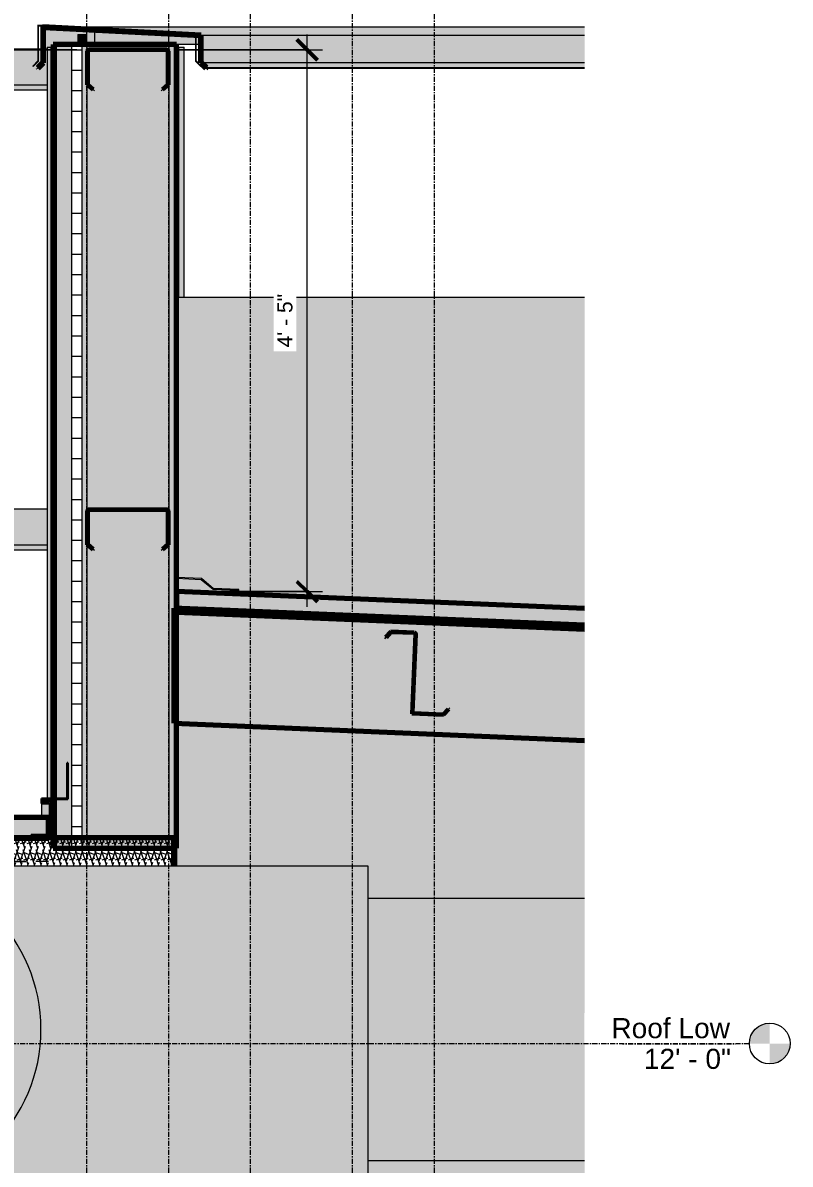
# Model space of a CAD drawing. Header units: inches. Extents: x -22111 to -21582, y -54 to 300.
# Drawn here: x -21847.4 to -21772.3, y 132.2 to 243.9 of the extents above; entities that cross this region are included whole.
import ezdxf

# ---------------------------------------------------------------- set-up
doc = ezdxf.new("R2010")
doc.units = ezdxf.units.IN
doc.header["$MEASUREMENT"] = 0
doc.linetypes.add('Grid Line 1_2_', pattern=[0.875, 0.5, -0.125, 0.125, -0.125])
for name, color, linetype, lineweight in [('A-ANNO-DIMS', 211, 'Continuous', 9), ('A-ANNO-DIMS-16', 211, 'Continuous', 9), ('A-CLNG', 13, 'Continuous', 18), ('A-CLNG-PATT', 13, 'Continuous', 70), ('A-DETL', 90, 'Continuous', 9), ('A-FLOR-LEVL', 51, 'Continuous', 9), ('A-GENM', 13, 'Continuous', 9), ('A-ROOF', 132, 'Continuous', 18), ('A-WALL', 113, 'Continuous', 18), ('A-WALL-PATT', 111, 'Continuous', 70), ('I-WALL', 2, 'Continuous', 18), ('L-SITE-WALL', 31, 'Continuous', 18), ('M-HVAC-DUCT', 70, 'Continuous', 9), ('S-BEAM', 12, 'Continuous', 9), ('S-GRID', 1, 'Continuous', 9)]:
    doc.layers.add(name, color=color, linetype=linetype, lineweight=lineweight)
doc.styles.add('Arial', font='arial.ttf', dxfattribs={"height": 1.967066})
doc.styles.add('Arial_1', font='arial.ttf', dxfattribs={"height": 1.475299})
doc.dimstyles.new('Linear_-_3_32__Arial', dxfattribs={"dimscale": 12, "dimtxt": 1.5, "dimasz": 0.166667, "dimexe": 0.125, "dimexo": 0.083333, "dimgap": 0.083333, "dimtad": 1, "dimdec": 4, "dimrnd": 0.0625, "dimzin": 1, "dimdsep": 46, "dimlunit": 4, "dimtxsty": 'Arial_1', "dimblk1": 'OBLIQUE', "dimblk2": 'OBLIQUE', "dimsah": 1, "dimcen": 0.09, "dimdle": 0.125, "dimazin": 0, "dimtfac": 1, "dimtdec": 4, "dimtix": 1, "dimtmove": 0, "dimatfit": 3, "dimfxl": 1, "dimtvp": 1, "dimtfill": 1, "dimfrac": 2, "dimtolj": 1, "dimtzin": 0, "dimarcsym": 2})
pattern_1 = [(161.57, (-27057.442, 67.327), (-0.6397287956, 0.000260972), [0, -4.554, 0.506, 0]), (18.43, (-27057.602, 67.327), (-0.6397287956, -0.000260972), [0, -4.554, 0.506, 0]), (108.43, (-27057.442, 67.327), (0.320200546, -1.599823931), [1.518, -3.542]), (71.57, (-27057.602, 67.327), (0.320200546, 1.599823931), [1.518, -3.542])]
pattern_2 = [(45, (-27057.522, 67.247), (-1.5839192, 1.5839192), []), (45, (-27057.522, 69.647), (-1.5839192, 1.5839192), [])]

# ---------------------------------------------------------------- blocks, each defined once
blk = doc.blocks.new('Generic Models _ Callout 20')
at = {"layer": 'A-GENM'}
blk.add_hatch(color=50, dxfattribs=at).paths.add_polyline_path([(-22758.69, 186.55), (-22758.69, 186.62), (-22797.92, 188.25), (-22797.93, 188.19), (-22759.72, 186.6)], flags=0)
at = {"layer": 'A-GENM', "color": 161}
for p in [(-22797.93, 188.19), (-22758.69, 186.62)]:
    blk.add_line(p, (-22797.92, 188.25), dxfattribs=at)
blk = doc.blocks.new('Generic Models _ Callout 21')
at = {"layer": 'A-GENM'}
blk.add_hatch(color=50, dxfattribs=at).paths.add_polyline_path([(-22758.69, 184.55), (-22758.69, 184.61), (-22798.01, 186.25), (-22798.01, 186.19), (-22778.09, 185.36)], flags=0)
at = {"layer": 'A-GENM', "color": 171, "lineweight": 30}
for p, q in [((-22758.69, 184.61), (-22798.01, 186.25)), ((-22798.01, 186.25), (-22798.01, 186.19)), ((-22798.01, 186.19), (-22758.69, 184.55))]:
    blk.add_line(p, q, dxfattribs=at)
blk = doc.blocks.new('Generic Models 7_Generic Models 1_5_Generic Models 1_5 _ Generic Models 7_Generic Models 1_337419_20 - Generic Models 7_Generic Models 1_5_Generic Models 1_5 _ Generic Models 7_Generic Models 1_337419_311462-552532-Section 8 - Callout 2')
at = {"layer": 'A-GENM'}
h = blk.add_hatch(color=50, dxfattribs=at)
h.paths.add_polyline_path([(-22796.25, 239.61), (-22796.2, 239.65), (-22796.7, 240.15), (-22796.7, 242.65), (-22796.77, 242.65), (-22796.77, 240.13), (-22796.27, 239.63)], flags=0)
h.paths.add_polyline_path([(-22812.66, 239.61), (-22812.14, 240.13), (-22812.14, 243.59), (-22796.77, 242.78), (-22796.76, 242.72), (-22796.7, 242.71), (-22796.7, 242.84), (-22812.2, 243.65), (-22812.2, 240.15), (-22812.7, 239.65)], flags=0)
at = {"layer": 'A-GENM', "color": 161}
for p, q in [((-22796.7, 242.84), (-22812.2, 243.65)), ((-22812.2, 243.65), (-22812.2, 240.15)), ((-22812.14, 240.13), (-22812.14, 243.59)), ((-22812.14, 243.59), (-22796.77, 242.78)), ((-22796.77, 242.78), (-22796.77, 242.72)), ((-22796.77, 242.65), (-22796.77, 240.13)), ((-22796.7, 242.71), (-22796.7, 242.84)), ((-22796.7, 240.15), (-22796.7, 242.65)), ((-22812.2, 240.15), (-22812.7, 239.65)), ((-22796.2, 239.65), (-22796.7, 240.15)), ((-22812.7, 239.65), (-22812.66, 239.61)), ((-22812.66, 239.61), (-22812.14, 240.13)), ((-22796.77, 240.13), (-22796.25, 239.61)), ((-22796.25, 239.61), (-22796.2, 239.65))]:
    blk.add_line(p, q, dxfattribs=at)
blk = doc.blocks.new('Generic Models _ Callout 22')
at = {"layer": 'A-GENM'}
for points in [[(-22798.64, 217), (-22798.42, 217), (-22798.42, 241.5), (-22798.64, 241.5), (-22798.64, 237.14)], [(-22798.41, 217), (-22798.41, 241.5), (-22798.42, 241.5), (-22798.42, 217)], [(-22797.89, 217), (-22797.89, 241.5), (-22798.41, 241.5), (-22798.41, 217)]]:
    blk.add_hatch(color=50, dxfattribs=at).paths.add_polyline_path(points, flags=0)
at = {"layer": 'A-GENM', "color": 161}
for p, q in [((-22798.64, 241.5), (-22798.42, 241.5)), ((-22798.42, 241.5), (-22798.41, 241.5)), ((-22798.42, 217), (-22798.42, 241.5)), ((-22798.41, 241.5), (-22797.89, 241.5)), ((-22798.41, 217), (-22798.41, 241.5)), ((-22797.89, 217), (-22797.89, 241.5))]:
    blk.add_line(p, q, dxfattribs=at)
blk = doc.blocks.new('Generic Models _ Callout 23')
at = {"layer": 'A-GENM'}
blk.add_hatch(color=53, dxfattribs=at).paths.add_polyline_path([(-22806.64, 241.75), (-22799.39, 241.75), (-22799.39, 242.73), (-22806.64, 243.11), (-22806.64, 242.63)], flags=0)
at = {"layer": 'A-GENM', "color": 161}
for p, q in [((-22799.39, 242.73), (-22806.64, 243.11)), ((-22806.64, 243.11), (-22806.64, 241.75)), ((-22799.39, 241.75), (-22799.39, 242.73))]:
    blk.add_line(p, q, dxfattribs=at)
blk = doc.blocks.new('Panel_Panel_300_ Callout 20')
at = {"layer": 'A-GENM'}
blk.add_hatch(color=47, dxfattribs=at).paths.add_polyline_path([(-22811.14, 167.97), (-22810.89, 167.97), (-22810.89, 241.5), (-22811.27, 241.5), (-22811.27, 167.97)], flags=0)
at = {"layer": 'A-GENM', "color": 161}
for p, q in [((-22811.27, 241.5), (-22810.89, 241.5)), ((-22811.27, 241.5), (-22811.27, 167.97)), ((-22810.89, 167.97), (-22810.89, 241.5))]:
    blk.add_line(p, q, dxfattribs=at)
blk = doc.blocks.new('Inner panel_Inn_ Callout 20')
at = {"layer": 'A-GENM'}
blk.add_hatch(color=21, dxfattribs=at).paths.add_polyline_path([(-22808.27, 241.75), (-22807.39, 241.75), (-22807.39, 242.75), (-22808.27, 242.75), (-22808.27, 242.63)], flags=0)
at = {"layer": 'A-GENM', "color": 161}
for p, q in [((-22808.27, 242.75), (-22807.39, 242.75)), ((-22808.27, 242.75), (-22808.27, 241.75)), ((-22807.39, 241.75), (-22807.39, 242.75))]:
    blk.add_line(p, q, dxfattribs=at)
blk = doc.blocks.new('Generic Models 7_Generic Models 1_1_Generic Models 1_1 _ Generic Models 7_Generic Models 1_337419_17 - Generic Models 7_Generic Models 1_1_Generic Models 1_1 _ Generic Models 7_Generic Models 1_337419_306201-555227-Section 8 - Callout 2')
at = {"layer": 'A-GENM'}
h = blk.add_hatch(color=9, dxfattribs=at)
h.paths.add_polyline_path([(-22836.32, 237.8), (-22811.27, 237.8), (-22811.27, 241.3), (-22811.64, 241.3), (-22811.64, 239.97), (-22812.16, 239.46), (-22812.2, 239.5), (-22811.7, 240), (-22811.7, 241.3), (-22812.14, 241.3), (-22812.14, 240.13), (-22812.66, 239.61), (-22812.7, 239.65), (-22812.2, 240.15), (-22812.2, 241.3), (-22836.32, 241.3)], flags=0)
h.paths.add_polyline_path([(-22810.7, 237.8), (-22810.7, 241.3), (-22810.89, 241.3), (-22810.89, 237.8)], flags=0)
h = blk.add_hatch(color=9, dxfattribs=at)
h.paths.add_polyline_path([(-22811.27, 237.31), (-22811.27, 237.8), (-22836.32, 237.8), (-22836.32, 237.31), (-22816.91, 237.31)], flags=0)
h.paths.add_polyline_path([(-22810.7, 237.31), (-22810.7, 237.8), (-22810.89, 237.8), (-22810.89, 237.31)], flags=0)
at = {"layer": 'A-GENM', "color": 161}
for p, q in [((-22812.2, 241.3), (-22836.32, 241.3)), ((-22811.7, 241.3), (-22812.14, 241.3)), ((-22811.27, 241.3), (-22811.64, 241.3)), ((-22810.7, 241.3), (-22810.89, 241.3)), ((-22836.32, 237.8), (-22811.27, 237.8)), ((-22836.32, 237.31), (-22811.27, 237.31)), ((-22810.89, 237.8), (-22810.7, 237.8)), ((-22810.89, 237.31), (-22810.7, 237.31))]:
    blk.add_line(p, q, dxfattribs=at)
blk = doc.blocks.new('Generic Models 7_Generic Models 1_1_Generic Models 1_1 _ Generic Models 7_Generic Models 1_337419_20 - Generic Models 7_Generic Models 1_1_Generic Models 1_1 _ Generic Models 7_Generic Models 1_337419_306201-555599-Section 8 - Callout 2')
at = {"layer": 'A-GENM'}
h = blk.add_hatch(color=9, dxfattribs=at)
h.paths.add_polyline_path([(-22811.27, 192.8), (-22811.27, 196.3), (-22836.32, 196.3), (-22836.32, 192.8), (-22816.91, 192.8)], flags=0)
h.paths.add_polyline_path([(-22810.7, 192.8), (-22810.7, 196.3), (-22810.89, 196.3), (-22810.89, 192.8)], flags=0)
h = blk.add_hatch(color=9, dxfattribs=at)
h.paths.add_polyline_path([(-22811.27, 192.31), (-22811.27, 192.8), (-22836.32, 192.8), (-22836.32, 192.31), (-22816.91, 192.31)], flags=0)
h.paths.add_polyline_path([(-22810.7, 192.31), (-22810.7, 192.8), (-22810.89, 192.8), (-22810.89, 192.31)], flags=0)
at = {"layer": 'A-GENM', "color": 161}
for p, q in [((-22811.27, 196.3), (-22836.32, 196.3)), ((-22810.7, 196.3), (-22810.89, 196.3)), ((-22836.32, 192.8), (-22811.27, 192.8)), ((-22836.32, 192.31), (-22811.27, 192.31)), ((-22810.89, 192.8), (-22810.7, 192.8)), ((-22810.89, 192.31), (-22810.7, 192.31))]:
    blk.add_line(p, q, dxfattribs=at)
blk = doc.blocks.new('Generic Models _ Callout 24')
at = {"layer": 'A-GENM'}
blk.add_hatch(color=9, dxfattribs=at).paths.add_polyline_path([(-22792.54, 188.17), (-22792.53, 188.42), (-22795.03, 188.52), (-22796.18, 189.49), (-22798.64, 189.59), (-22798.64, 189.53), (-22796.2, 189.42), (-22795.05, 188.46), (-22792.6, 188.36), (-22792.6, 188.23), (-22792.83, 188.24), (-22792.83, 188.18)], flags=0)
at = {"layer": 'A-GENM', "color": 161}
for p, q in [((-22796.18, 189.49), (-22798.64, 189.59)), ((-22798.64, 189.53), (-22796.2, 189.42)), ((-22796.2, 189.42), (-22795.05, 188.46)), ((-22795.03, 188.52), (-22796.18, 189.49)), ((-22795.05, 188.46), (-22792.6, 188.36)), ((-22792.53, 188.42), (-22795.03, 188.52)), ((-22792.6, 188.23), (-22792.83, 188.24)), ((-22792.83, 188.24), (-22792.83, 188.18)), ((-22792.83, 188.18), (-22792.54, 188.17)), ((-22792.6, 188.36), (-22792.6, 188.23)), ((-22792.54, 188.17), (-22792.53, 188.42))]:
    blk.add_line(p, q, dxfattribs=at)
blk = doc.blocks.new('Generic Models _ Callout 25')
at = {"layer": 'A-GENM'}
h = blk.add_hatch(color=9, dxfattribs=at)
h.paths.add_polyline_path([(-22810.45, 164.37), (-22810.45, 166.87), (-22810.52, 166.87), (-22810.52, 164.43), (-22812.86, 164.43), (-22812.86, 164.37), (-22812.06, 164.37)], flags=0)
h.paths.add_polyline_path([(-22810.87, 165.68), (-22810.87, 167.75), (-22811.68, 167.75), (-22811.68, 167.68), (-22810.93, 167.68), (-22810.93, 165.68)], flags=0)
h.paths.add_polyline_path([(-22811.85, 167.47), (-22811.1, 167.47), (-22811.1, 167.53), (-22811.79, 167.53), (-22811.79, 167.9), (-22809.27, 167.9), (-22809.27, 171.47), (-22809.33, 171.47), (-22809.33, 167.97), (-22811.85, 167.97)], flags=0)
for points in [[(-22810.7, 164.43), (-22810.7, 167.9), (-22811.79, 167.9), (-22811.79, 167.53), (-22811.68, 167.53), (-22811.68, 167.75), (-22810.87, 167.75), (-22810.87, 164.43)], [(-22811.1, 164.43), (-22810.93, 164.43), (-22810.93, 167.68), (-22811.68, 167.68), (-22811.68, 167.53), (-22811.1, 167.53), (-22811.1, 165.68)], [(-22811.1, 164.43), (-22811.1, 167.47), (-22811.85, 167.47), (-22811.85, 166.1), (-22811.14, 166.1), (-22811.14, 164.43)], [(-22810.93, 164.43), (-22810.87, 164.43), (-22810.87, 165.68), (-22810.93, 165.68)], [(-22810.7, 164.19), (-22810.7, 164.37), (-22811.14, 164.37), (-22811.14, 164.19)]]:
    blk.add_hatch(color=9, dxfattribs=at).paths.add_polyline_path(points, flags=0)
at = {"layer": 'A-GENM', "color": 171, "lineweight": 30}
for p, q in [((-22809.27, 171.47), (-22809.33, 171.47)), ((-22809.33, 171.47), (-22809.33, 167.97)), ((-22809.27, 167.9), (-22809.27, 171.47)), ((-22809.33, 167.97), (-22811.85, 167.97)), ((-22811.85, 167.97), (-22811.85, 167.47)), ((-22811.79, 167.9), (-22809.27, 167.9)), ((-22811.79, 167.53), (-22811.79, 167.9)), ((-22810.87, 167.75), (-22811.68, 167.75)), ((-22811.68, 167.75), (-22811.68, 167.68)), ((-22811.68, 167.68), (-22810.93, 167.68)), ((-22810.93, 167.68), (-22810.93, 165.68)), ((-22810.87, 165.68), (-22810.87, 167.75)), ((-22811.85, 167.47), (-22811.1, 167.47)), ((-22811.1, 167.53), (-22811.79, 167.53)), ((-22811.1, 167.47), (-22811.1, 167.53)), ((-22810.45, 166.87), (-22810.52, 166.87)), ((-22810.52, 166.87), (-22810.52, 164.43)), ((-22810.45, 164.37), (-22810.45, 166.87)), ((-22810.93, 165.68), (-22810.87, 165.68)), ((-22810.52, 164.43), (-22812.86, 164.43)), ((-22812.86, 164.43), (-22812.86, 164.37)), ((-22812.86, 164.37), (-22810.45, 164.37))]:
    blk.add_line(p, q, dxfattribs=at)
at = {"layer": 'A-GENM', "color": 161}
for p, q in [((-22811.68, 167.68), (-22811.68, 167.53)), ((-22811.85, 167.47), (-22811.85, 166.1)), ((-22811.1, 167.47), (-22811.1, 164.43)), ((-22810.93, 165.68), (-22810.93, 164.43)), ((-22810.87, 165.68), (-22810.87, 164.43))]:
    blk.add_line(p, q, dxfattribs=at)
blk = doc.blocks.new('Generic Models _ Callout 27')
at = {"layer": 'A-GENM'}
for points in [[(-22819.33, 164.12), (-22810.61, 164.12), (-22810.61, 166.06), (-22810.67, 166.06), (-22810.67, 164.19), (-22819.3, 164.19), (-22819.3, 166.19), (-22819.99, 166.19), (-22819.99, 165.75), (-22819.92, 165.75), (-22819.92, 166.13), (-22819.36, 166.13), (-22819.36, 164.12)], [(-22819.38, 166.1), (-22819.36, 166.1), (-22819.36, 166.13), (-22819.92, 166.13), (-22819.92, 166.1), (-22819.9, 166.1)], [(-22810.7, 164.11), (-22810.7, 164.12), (-22811.14, 164.12), (-22811.14, 164.11)]]:
    blk.add_hatch(color=50, dxfattribs=at).paths.add_polyline_path(points, flags=0)
at = {"layer": 'A-GENM', "color": 171, "lineweight": 30}
for p, q in [((-22819.3, 166.19), (-22819.99, 166.19)), ((-22819.99, 166.19), (-22819.99, 165.75)), ((-22819.99, 165.75), (-22819.92, 165.75)), ((-22819.92, 166.13), (-22819.36, 166.13)), ((-22819.92, 165.75), (-22819.92, 166.13)), ((-22819.36, 166.13), (-22819.36, 164.12)), ((-22819.3, 164.19), (-22819.3, 166.19)), ((-22810.61, 166.06), (-22810.67, 166.06)), ((-22810.67, 166.06), (-22810.67, 164.19)), ((-22810.61, 164.12), (-22810.61, 166.06)), ((-22810.67, 164.19), (-22819.3, 164.19)), ((-22819.36, 164.12), (-22810.61, 164.12))]:
    blk.add_line(p, q, dxfattribs=at)
blk = doc.blocks.new('detail_Ryan_rvt-1-Section 8 - Callout 2')
at = {"color": 161, "lineweight": 9}
for name in ['Generic Models 7_Generic Models 1_5_Generic Models 1_5 _ Generic Models 7_Generic Models 1_337419_20 - Generic Models 7_Generic Models 1_5_Generic Models 1_5 _ Generic Models 7_Generic Models 1_337419_311462-552532-Section 8 - Callout 2', 'Inner panel_Inn_ Callout 20', 'Generic Models _ Callout 23', 'Generic Models 7_Generic Models 1_1_Generic Models 1_1 _ Generic Models 7_Generic Models 1_337419_17 - Generic Models 7_Generic Models 1_1_Generic Models 1_1 _ Generic Models 7_Generic Models 1_337419_306201-555227-Section 8 - Callout 2', 'Panel_Panel_300_ Callout 20', 'Generic Models _ Callout 22', 'Generic Models 7_Generic Models 1_1_Generic Models 1_1 _ Generic Models 7_Generic Models 1_337419_20 - Generic Models 7_Generic Models 1_1_Generic Models 1_1 _ Generic Models 7_Generic Models 1_337419_306201-555599-Section 8 - Callout 2', 'Generic Models _ Callout 24', 'Generic Models _ Callout 20', 'Generic Models _ Callout 21', 'Generic Models _ Callout 25', 'Generic Models _ Callout 27']:
    blk.add_blockref(name, (0, 0), dxfattribs=at)
blk = doc.blocks.new('Girt_C - 8_D-1253507-Section 8 - Callout 2')
at = {"layer": 'S-BEAM'}
h = blk.add_hatch(dxfattribs=at)
h.set_pattern_fill('FP_8', color=256, style=0, pattern_type=2)
h.set_pattern_definition(pattern_2)
h.paths.add_polyline_path([(-22799.97, 237.31), (-22799.39, 237.8), (-22799.39, 241.11), (-22799.45, 241.24), (-22799.58, 241.3), (-22807.21, 241.3), (-22807.34, 241.24), (-22807.39, 241.11), (-22807.39, 237.8), (-22806.82, 237.31), (-22806.75, 237.4), (-22807.28, 237.85), (-22807.28, 241.11), (-22807.26, 241.17), (-22807.2, 241.19), (-22799.58, 241.19), (-22799.52, 241.17), (-22799.5, 241.11), (-22799.5, 237.85), (-22800.04, 237.4)], flags=0)
at = {"layer": 'S-BEAM', "lineweight": 50}
for p, q in [((-22799.58, 241.3), (-22807.2, 241.3)), ((-22807.39, 241.11), (-22807.39, 237.8)), ((-22807.28, 237.85), (-22807.28, 241.11)), ((-22807.2, 241.19), (-22799.58, 241.19)), ((-22799.5, 241.11), (-22799.5, 237.85)), ((-22799.39, 237.8), (-22799.39, 241.11)), ((-22807.39, 237.8), (-22806.82, 237.31)), ((-22806.75, 237.4), (-22807.28, 237.85)), ((-22806.82, 237.31), (-22806.75, 237.4)), ((-22799.5, 237.85), (-22800.04, 237.4)), ((-22800.04, 237.4), (-22799.97, 237.31)), ((-22799.97, 237.31), (-22799.39, 237.8))]:
    blk.add_line(p, q, dxfattribs=at)
for centre, radius, start, end in [((-22807.2, 241.11), 0.188, 90, 180), ((-22799.58, 241.11), 0.188, 0, 90), ((-22807.2, 241.11), 0.0782, 90, 177.8773), ((-22799.58, 241.11), 0.0782, 3.0424, 90)]:
    blk.add_arc(centre, radius, start, end, dxfattribs=at)
blk = doc.blocks.new('Girt_Z - 8_D-1355456-Section 8 - Callout 2')
at = {"layer": 'S-BEAM'}
h = blk.add_hatch(dxfattribs=at)
h.set_pattern_fill('FP_8', color=256, style=0, pattern_type=2)
h.set_pattern_definition(pattern_2)
h.paths.add_polyline_path([(-22772.48, 176.12), (-22771.97, 176.67), (-22772.05, 176.75), (-22772.52, 176.23), (-22775.41, 176.35), (-22775.46, 176.38), (-22775.48, 176.43), (-22775.17, 184.05), (-22775.22, 184.18), (-22775.35, 184.24), (-22777.66, 184.34), (-22778.16, 183.79), (-22778.08, 183.71), (-22777.61, 184.23), (-22775.35, 184.14), (-22775.3, 184.11), (-22775.28, 184.05), (-22775.6, 176.25)], flags=0)
at = {"layer": 'S-BEAM', "lineweight": 50}
for p, q in [((-22777.66, 184.34), (-22778.16, 183.79)), ((-22775.35, 184.24), (-22777.66, 184.34)), ((-22778.16, 183.79), (-22778.08, 183.71)), ((-22778.08, 183.71), (-22777.61, 184.23)), ((-22777.61, 184.23), (-22775.35, 184.14)), ((-22775.28, 184.05), (-22775.6, 176.25)), ((-22775.48, 176.43), (-22775.17, 184.05)), ((-22772.05, 176.75), (-22772.52, 176.23)), ((-22772.48, 176.12), (-22771.97, 176.67)), ((-22771.97, 176.67), (-22772.05, 176.75)), ((-22775.6, 176.25), (-22772.48, 176.12)), ((-22772.52, 176.23), (-22775.41, 176.35))]:
    blk.add_line(p, q, dxfattribs=at)
for centre, radius, start, end in [((-22775.35, 184.06), 0.187, 357.6141, 87.6141), ((-22775.35, 184.06), 0.0782, 357.6141, 85.4913), ((-22775.41, 176.43), 0.0782, 177.6141, 264.5717)]:
    blk.add_arc(centre, radius, start, end, dxfattribs=at)
blk = doc.blocks.new('Girt_C - 8_D-V4-Section 8 - Callout 2')
at = {"layer": 'S-BEAM'}
h = blk.add_hatch(dxfattribs=at)
h.set_pattern_fill('FP_8', color=256, style=0, pattern_type=2)
h.set_pattern_definition(pattern_2)
h.paths.add_polyline_path([(-22799.97, 192.31), (-22799.39, 192.8), (-22799.39, 196.11), (-22799.45, 196.24), (-22799.58, 196.3), (-22807.21, 196.3), (-22807.34, 196.24), (-22807.39, 196.11), (-22807.39, 192.8), (-22806.82, 192.31), (-22806.75, 192.4), (-22807.28, 192.85), (-22807.28, 196.11), (-22807.26, 196.17), (-22807.2, 196.19), (-22799.58, 196.19), (-22799.52, 196.17), (-22799.5, 196.11), (-22799.5, 192.85), (-22800.04, 192.4)], flags=0)
at = {"layer": 'S-BEAM', "lineweight": 50}
for p, q in [((-22807.39, 196.11), (-22807.39, 192.8)), ((-22807.28, 192.85), (-22807.28, 196.11)), ((-22799.58, 196.3), (-22807.2, 196.3)), ((-22807.2, 196.19), (-22799.58, 196.19)), ((-22799.5, 196.11), (-22799.5, 192.85)), ((-22799.39, 192.8), (-22799.39, 196.11)), ((-22807.39, 192.8), (-22806.82, 192.31)), ((-22806.75, 192.4), (-22807.28, 192.85)), ((-22806.82, 192.31), (-22806.75, 192.4)), ((-22799.5, 192.85), (-22800.04, 192.4)), ((-22800.04, 192.4), (-22799.97, 192.31)), ((-22799.97, 192.31), (-22799.39, 192.8))]:
    blk.add_line(p, q, dxfattribs=at)
for centre, radius, start, end in [((-22807.2, 196.11), 0.188, 90, 180), ((-22807.2, 196.11), 0.0782, 90, 177.8773), ((-22799.58, 196.11), 0.188, 0, 90), ((-22799.58, 196.11), 0.0782, 3.0424, 90)]:
    blk.add_arc(centre, radius, start, end, dxfattribs=at)
blk = doc.blocks.new('Round Elbow - 1_5 D-1342547-Section 8 - Callout 2')
at = {"layer": 'M-HVAC-DUCT'}
for points in [[(-22827.89, 129.38), (-22826.5, 129.44), (-22825.11, 129.62), (-22823.75, 129.92), (-22822.42, 130.34), (-22821.13, 130.88), (-22819.89, 131.52), (-22818.71, 132.27), (-22817.61, 133.12), (-22816.58, 134.07), (-22815.63, 135.1), (-22814.78, 136.2), (-22814.03, 137.38), (-22813.39, 138.62), (-22812.86, 139.91), (-22812.44, 141.24), (-22812.13, 142.6), (-22811.95, 143.99), (-22811.89, 145.38), (-22811.95, 146.77), (-22812.13, 148.16), (-22812.44, 149.52), (-22812.86, 150.85), (-22813.39, 152.14), (-22814.03, 153.38), (-22814.78, 154.56), (-22815.63, 155.66), (-22816.58, 156.69), (-22817.61, 157.64), (-22818.71, 158.49), (-22819.89, 159.24), (-22821.13, 159.88), (-22822.42, 160.41), (-22823.75, 160.83), (-22825.11, 161.14), (-22826.5, 161.32), (-22827.89, 161.38), (-22829.28, 161.32), (-22830.67, 161.14), (-22832.03, 160.83), (-22833.36, 160.41), (-22834.65, 159.88), (-22835.89, 159.24), (-22836.32, 158.96), (-22836.32, 131.79), (-22835.89, 131.52), (-22834.65, 130.88), (-22833.36, 130.34), (-22832.03, 129.92), (-22830.67, 129.62), (-22829.28, 129.44)], [(-22784.72, 145.38), (-22779.89, 145.38), (-22779.89, 161.38), (-22827.89, 161.38), (-22826.5, 161.32), (-22825.11, 161.14), (-22823.75, 160.83), (-22822.42, 160.41), (-22821.13, 159.88), (-22819.89, 159.24), (-22818.71, 158.49), (-22817.61, 157.64), (-22816.58, 156.69), (-22815.63, 155.66), (-22814.78, 154.56), (-22814.03, 153.38), (-22813.37, 152.1), (-22812.86, 150.85), (-22812.44, 149.52), (-22812.13, 148.16), (-22811.95, 146.77), (-22811.89, 145.38), (-22785.66, 145.38)], [(-22827.66, 129.38), (-22779.89, 129.38), (-22779.89, 145.38), (-22811.89, 145.38), (-22811.95, 143.99), (-22812.13, 142.6), (-22812.44, 141.24), (-22812.86, 139.91), (-22813.39, 138.62), (-22814.03, 137.38), (-22814.78, 136.2), (-22815.63, 135.1), (-22816.6, 134.04), (-22817.61, 133.12), (-22818.71, 132.27), (-22819.89, 131.52), (-22821.13, 130.88), (-22822.42, 130.34), (-22823.75, 129.92), (-22825.11, 129.62), (-22826.5, 129.44), (-22827.79, 129.38)]]:
    blk.add_hatch(color=256, dxfattribs=at).paths.add_polyline_path(points, flags=0)
for p, q in [((-22779.89, 161.38), (-22779.89, 145.38)), ((-22779.89, 145.38), (-22779.89, 129.38))]:
    blk.add_line(p, q, dxfattribs=at)
at = {"layer": 'M-HVAC-DUCT', "flags": 128}
for points in [[(-22836.32, 158.98), (-22835.99, 159.18), (-22835.43, 159.49), (-22834.86, 159.78), (-22834.28, 160.05), (-22833.69, 160.29), (-22833.09, 160.51), (-22832.48, 160.71), (-22831.86, 160.88), (-22831.24, 161.03), (-22830.61, 161.15), (-22829.98, 161.24), (-22829.34, 161.31), (-22828.7, 161.36), (-22828.06, 161.38), (-22827.89, 161.38)], [(-22827.89, 161.38), (-22827.85, 161.38), (-22827.74, 161.38), (-22827.55, 161.38), (-22827.28, 161.38), (-22826.93, 161.38), (-22826.51, 161.38), (-22826.02, 161.38), (-22825.45, 161.38), (-22824.81, 161.38), (-22824.1, 161.38), (-22823.32, 161.38), (-22822.47, 161.38), (-22821.55, 161.38), (-22820.56, 161.38), (-22819.51, 161.38), (-22818.39, 161.38), (-22817.21, 161.38), (-22815.98, 161.38), (-22814.68, 161.38), (-22813.33, 161.38), (-22811.93, 161.38), (-22810.47, 161.38), (-22808.97, 161.38), (-22807.42, 161.38), (-22805.82, 161.38), (-22804.19, 161.38), (-22802.51, 161.38), (-22800.8, 161.38), (-22799.06, 161.38), (-22797.28, 161.38), (-22795.48, 161.38), (-22793.65, 161.38), (-22791.8, 161.38), (-22789.93, 161.38), (-22788.05, 161.38), (-22786.15, 161.38), (-22784.24, 161.38), (-22782.33, 161.38), (-22780.41, 161.38), (-22779.89, 161.38)], [(-22827.89, 129.38), (-22828.53, 129.39), (-22829.17, 129.43), (-22829.81, 129.49), (-22830.44, 129.58), (-22831.07, 129.7), (-22831.69, 129.84), (-22832.31, 130), (-22832.92, 130.19), (-22833.53, 130.41), (-22834.12, 130.64), (-22834.71, 130.9), (-22835.28, 131.19), (-22835.84, 131.49), (-22836.32, 131.78)], [(-22779.89, 129.38), (-22781.81, 129.38), (-22783.73, 129.38), (-22785.64, 129.38), (-22787.54, 129.38), (-22789.43, 129.38), (-22791.3, 129.38), (-22793.16, 129.38), (-22794.99, 129.38), (-22796.8, 129.38), (-22798.58, 129.38), (-22800.34, 129.38), (-22802.06, 129.38), (-22803.74, 129.38), (-22805.39, 129.38), (-22806.99, 129.38), (-22808.56, 129.38), (-22810.07, 129.38), (-22811.54, 129.38), (-22812.96, 129.38), (-22814.32, 129.38), (-22815.63, 129.38), (-22816.89, 129.38), (-22818.08, 129.38), (-22819.21, 129.38), (-22820.28, 129.38), (-22821.29, 129.38), (-22822.22, 129.38), (-22823.1, 129.38), (-22823.9, 129.38), (-22824.63, 129.38), (-22825.29, 129.38), (-22825.87, 129.38), (-22826.39, 129.38), (-22826.83, 129.38), (-22827.19, 129.38), (-22827.48, 129.38), (-22827.69, 129.38), (-22827.83, 129.38), (-22827.89, 129.38), (-22827.89, 129.38)]]:
    blk.add_lwpolyline(points, dxfattribs=at)
at = {"layer": 'M-HVAC-DUCT'}
for start, end in [(90, 121.8111), (360, 90), (270, 360), (238.1889, 270)]:
    blk.add_arc((-22827.89, 145.38), 16, start, end, dxfattribs=at)
blk = doc.blocks.new('Level - Level Head - Circle-15001-Section 8 - Callout 2')
at = {"layer": 'A-FLOR-LEVL'}
h = blk.add_hatch(color=256, dxfattribs=at)
edge = h.paths.add_edge_path(flags=0)
edge.add_line((-22740.56, 0), (-22742.56, 0))
edge.add_arc((-22740.56, 0), 2, 90, 180, ccw=False)
edge.add_line((-22740.56, 2), (-22740.56, 0))
h = blk.add_hatch(color=256, dxfattribs=at)
edge = h.paths.add_edge_path(flags=0)
edge.add_line((-22740.56, -2), (-22740.56, 0))
edge.add_line((-22740.56, 0), (-22738.56, 0))
edge.add_arc((-22740.56, 0), 2, 270, 360, ccw=False)
blk.add_circle((-22740.56, 0), 2, dxfattribs=at)
blk = doc.blocks.new('DIMBLOCK3-Section 8 - Callout 2')
at = {"layer": 'A-ANNO-DIMS-16'}
for p, q in [((-21856.51, 160.32), (-21856.51, 242.74)), ((-21842.16, 241.24), (-21858.01, 241.24)), ((-21856.51, 241.24), (-21842.16, 241.24)), ((-21847.16, 161.82), (-21858.01, 161.82)), ((-21856.51, 161.82), (-21847.16, 161.82))]:
    blk.add_line(p, q, dxfattribs=at)
at = {"layer": 'A-ANNO-DIMS-16', "lineweight": 50}
for p, q in [((-21856.51, 241.24), (-21857.51, 242.24)), ((-21856.51, 241.24), (-21855.51, 240.24)), ((-21856.51, 161.82), (-21857.51, 162.82)), ((-21856.51, 161.82), (-21855.51, 160.82))]:
    blk.add_line(p, q, dxfattribs=at)
at = {"layer": 'A-ANNO-DIMS-16', "color": 0, "attachment_point": 1, "rotation": 90, "line_spacing_factor": 0.938532, "style": 'Arial_1', "bg_fill": 3, "box_fill_scale": 1.25, "bg_fill_color": 0, "bg_fill_transparency": 0}
for s, insert, char_height, width in [('6\' - 7 7/16"', (-21859.42, 196.64), 1.4753, 11.7415), ('VARIES', (-21855.12, 197.78), 1.475, 9)]:
    blk.add_mtext(s, dxfattribs=dict(at, insert=insert, char_height=char_height, width=width))
blk = doc.blocks.new('_Oblique')
at = {"color": 0, "linetype": 'ByBlock', "lineweight": -2}
blk.add_line((-0.5, -0.5), (0.5, 0.5), dxfattribs=at)
blk = doc.blocks.new('DIMBLOCK4-Section 8 - Callout 2')
at = {"layer": 'A-ANNO-DIMS-16'}
for p, q in [((-21819.61, 186.72), (-21819.61, 242.74)), ((-21832.16, 241.24), (-21818.11, 241.24)), ((-21819.61, 241.24), (-21832.16, 241.24)), ((-21831.41, 188.22), (-21818.11, 188.22)), ((-21819.61, 188.22), (-21831.41, 188.22))]:
    blk.add_line(p, q, dxfattribs=at)
at = {"layer": 'A-ANNO-DIMS-16', "lineweight": 50}
for p, q in [((-21819.61, 241.24), (-21820.61, 242.24)), ((-21819.61, 241.24), (-21818.61, 240.24)), ((-21819.61, 188.22), (-21820.61, 189.22)), ((-21819.61, 188.22), (-21818.61, 187.22))]:
    blk.add_line(p, q, dxfattribs=at)
at = {"layer": 'A-ANNO-DIMS-16', "color": 0, "insert": (-21822.53, 212.11), "char_height": 1.475, "width": 6.2862, "attachment_point": 1, "rotation": 90, "line_spacing_factor": 0.938532, "style": 'Arial_1', "bg_fill": 3, "box_fill_scale": 1.25, "bg_fill_color": 0, "bg_fill_transparency": 0}
blk.add_mtext('4\' - 5"', dxfattribs=at)

msp = doc.modelspace()

# ---------------------------------------------------------------- hatches: boundary and pattern name
at = {"layer": 'A-CLNG-PATT', "lineweight": 9}
h = msp.add_hatch(dxfattribs=at)
h.set_pattern_fill('FP_7', color=256, style=0, pattern_type=2)
h.set_pattern_definition(pattern_1)
h.paths.add_polyline_path([(-21792.45819, 173.66141), (-21792.45819, 184.92117), (-21832.66244, 186.59635), (-21832.66244, 175.33659), (-21811.86586, 174.47007)], flags=0)
h = msp.add_hatch(dxfattribs=at)
h.set_pattern_fill('FP_7', color=256, style=0, pattern_type=2)
h.set_pattern_definition(pattern_1)
h.paths.add_polyline_path([(-21870.08886, 158.96443), (-21869.66244, 159.23608), (-21868.42434, 159.8806), (-21867.13477, 160.41476), (-21865.80355, 160.83449), (-21864.44081, 161.1366), (-21864.07436, 161.19082), (-21863.05694, 161.31879), (-21861.56527, 161.37968), (-21832.66244, 161.37968), (-21832.66244, 164.11396), (-21870.08886, 164.11396), (-21870.08886, 159.03724)], flags=0)
at = {"layer": 'A-ROOF'}
for points in [[(-21792.45819, 184.55138), (-21792.45819, 186.55312), (-21832.41244, 188.21788), (-21832.41244, 186.21614), (-21811.86586, 185.36003)], [(-21855.53311, 164.10094), (-21844.91244, 164.10094), (-21844.91244, 166.10267), (-21870.08886, 166.10267), (-21870.08886, 164.10094), (-21857.95907, 164.10094)]]:
    msp.add_hatch(color=256, dxfattribs=at).paths.add_polyline_path(points, flags=0)
at = {"layer": 'A-WALL', "lineweight": 9}
msp.add_hatch(color=256, dxfattribs=at).paths.add_polyline_path([(-21845.93075, 239.45581), (-21845.41244, 239.97411), (-21845.41244, 243.43414), (-21830.03744, 242.62837), (-21830.03744, 239.97411), (-21829.51914, 239.45581), (-21829.47494, 239.5), (-21829.97494, 240), (-21829.97494, 242.68768), (-21845.47494, 243.5), (-21845.47494, 240), (-21845.97494, 239.5)], flags=0)
at = {"layer": 'A-WALL', "lineweight": 5}
h = msp.add_hatch(color=256, dxfattribs=at)
h.paths.add_polyline_path([(-21792.45819, 242.68768), (-21792.45819, 243.5), (-21843.09409, 243.5), (-21830.47494, 242.83866), (-21830.47494, 242.71388), (-21829.97494, 242.68768)], flags=0)
h.paths.add_polyline_path([(-21830.53744, 242.71716), (-21830.53744, 242.77935), (-21844.2883, 243.5), (-21845.41131, 243.49666), (-21831.27353, 242.75574)], flags=0)
h = msp.add_hatch(color=256, dxfattribs=at)
h.paths.add_polyline_path([(-21845.41244, 241.29688), (-21845.03744, 241.29688), (-21845.03744, 241.5), (-21844.66244, 241.5), (-21844.66244, 241.29688), (-21844.47494, 241.29688), (-21844.47494, 241.75), (-21842.03744, 241.75), (-21842.03744, 242.75), (-21841.16244, 242.75), (-21841.16244, 241.75), (-21840.41244, 241.75), (-21840.41244, 243.10938), (-21833.16244, 242.72942), (-21833.16244, 241.75), (-21830.53744, 241.75), (-21830.53744, 242.65457), (-21845.41244, 243.43414), (-21845.41244, 241.75)], flags=0)
h.paths.add_polyline_path([(-21830.03744, 241.75), (-21830.03744, 242.62837), (-21830.47494, 242.6513), (-21830.47494, 241.75)], flags=0)
for points in [[(-21829.62592, 240), (-21792.45819, 240), (-21792.45819, 242.68768), (-21829.97494, 242.68768), (-21829.97494, 240)], [(-21792.45819, 239.5), (-21792.45819, 240), (-21829.97494, 240), (-21829.47494, 239.5)], [(-21829.51914, 239.45581), (-21792.45819, 239.45581), (-21792.45819, 239.5), (-21829.47494, 239.5)]]:
    msp.add_hatch(color=256, dxfattribs=at).paths.add_polyline_path(points, flags=0)
at = {"layer": 'A-WALL-PATT', "lineweight": 9}
h = msp.add_hatch(dxfattribs=at)
h.set_pattern_fill('FP_4', color=256, style=0, pattern_type=2)
h.set_pattern_definition([(90, (-23569.74, 677.25), (-193, -193), [48, -145]), (180, (-23569.74, 677.25), (-2e-14, -193), [96.25, -96.75]), (270, (-23666, 725.25), (-193, -193), [48, -145]), (180, (-23569.74, 725.25), (-2e-14, -193), [96.25, -96.75]), (270, (-23666.24, 725.25), (-193, -193), [48, -145]), (180, (-23666.24, 725.25), (-2e-14, -193), [96.25, -96.75]), (90, (-23762.5, 677.25), (-193, -193), [48, -145]), (180, (-23666.24, 677.25), (-2e-14, -193), [96.25, -96.75]), (90, (-23617.74, 725.5), (-193, -193), [48, -145]), (180, (-23569.5, 725.5), (-2e-14, -193), [48.25, -144.75]), (180, (-23569.5, 773.5), (-2e-14, -193), [48.25, -144.75]), (90, (-23714.24, 725.5), (-193, -193), [48, -145]), (180, (-23618, 725.5), (-2e-14, -193), [96.25, -96.75]), (270, (-23618, 773.5), (-193, -193), [48, -145]), (180, (-23618, 773.5), (-2e-14, -193), [96.25, -96.75]), (180, (-23714.5, 725.5), (-2e-14, -193), [48, -145]), (270, (-23714.5, 773.5), (-193, -193), [48, -145]), (180, (-23714.5, 773.5), (-2e-14, -193), [48, -145]), (90, (-23569.74, 773.75), (-193, -193), [48, -145]), (180, (-23569.74, 773.75), (-2e-14, -193), [96.25, -96.75]), (270, (-23666, 821.75), (-193, -193), [48, -145]), (180, (-23569.74, 821.75), (-2e-14, -193), [96.25, -96.75]), (270, (-23666.24, 821.75), (-193, -193), [48, -145]), (180, (-23666.24, 821.75), (-2e-14, -193), [96.25, -96.75]), (270, (-23762.5, 821.75), (-193, -193), [48, -145]), (180, (-23666.24, 773.75), (-2e-14, -193), [96.25, -96.75]), (90, (-23617.74, 822), (-193, -193), [48, -145]), (180, (-23569.5, 822), (-2e-14, -193), [48.25, -144.75]), (180, (-23569.5, 870), (-2e-14, -193), [48.25, -144.75]), (90, (-23714.24, 822), (-193, -193), [48, -145]), (180, (-23618, 822), (-2e-14, -193), [96.25, -96.75]), (270, (-23618, 870), (-193, -193), [48, -145]), (180, (-23618, 870), (-2e-14, -193), [96.25, -96.75]), (180, (-23714.5, 822), (-2e-14, -193), [48, -145]), (270, (-23714.5, 870), (-193, -193), [48, -145]), (180, (-23714.5, 870), (-2e-14, -193), [48, -145])])
h.paths.add_polyline_path([(-21837.91244, 0), (-21837.91244, 122.03806), (-21839.16244, 122.03806), (-21839.16244, 129.37968), (-21844.47494, 129.37968), (-21844.47494, 0)], flags=0)
h.paths.add_polyline_path([(-21831.66244, 217), (-21792.45819, 217), (-21792.45819, 239.45581), (-21829.51914, 239.45581), (-21830.03744, 239.97411), (-21830.03744, 241.75), (-21830.47494, 241.75), (-21830.47494, 240.15098), (-21829.97494, 239.65098), (-21830.01914, 239.60678), (-21830.53744, 240.12509), (-21830.53744, 241.75), (-21832.41244, 241.75), (-21832.41244, 241.5), (-21831.66244, 241.5), (-21831.66244, 237.14286)], flags=0)
h = msp.add_hatch(dxfattribs=at)
h.set_pattern_fill('FP_6', color=256, style=0, pattern_type=2)
h.set_pattern_definition([(0, (-27057.522, 67.247), (0, 2), []), (90, (-27057.522, 67.247), (-2, 1e-16), [])])
h.paths.add_polyline_path([(-21841.66244, 163.1183), (-21841.66244, 241.75), (-21842.66244, 241.75), (-21842.66244, 163.1183)], flags=0)
h = msp.add_hatch(dxfattribs=at)
h.set_pattern_fill('FP_7', color=256, style=0, pattern_type=2)
h.set_pattern_definition(pattern_1)
h.paths.add_polyline_path([(-21833.16244, 163.1183), (-21833.16244, 241.75), (-21841.16244, 241.75), (-21841.16244, 163.1183), (-21833.69949, 163.1183)], flags=0)
at = {"layer": 'I-WALL'}
h = msp.add_hatch(color=256, dxfattribs=at)
h.paths.add_polyline_path([(-21833.16244, 0), (-21832.72494, 0), (-21832.72494, 87), (-21792.45819, 87), (-21792.45819, 132.56282), (-21813.66244, 132.56282), (-21813.66244, 129.37968), (-21833.16244, 129.37968), (-21833.16244, 43.0937)], flags=0)
h.paths.add_polyline_path([(-21811.86586, 158.19654), (-21792.45819, 158.19654), (-21792.45819, 173.66141), (-21832.41244, 175.32617), (-21832.41244, 161.37968), (-21813.66244, 161.37968), (-21813.66244, 158.19654)], flags=0)
h.paths.add_polyline_path([(-21792.45819, 186.61567), (-21792.45819, 217), (-21832.41244, 217), (-21832.41244, 189.58808), (-21829.95, 189.48548), (-21828.80094, 188.5213), (-21826.3031, 188.41722), (-21826.31351, 188.16744), (-21826.59999, 188.17938), (-21826.59999, 188.24193), (-21826.37335, 188.23249), (-21826.37335, 188.3576), (-21828.8248, 188.45974), (-21829.97387, 189.42392), (-21832.41244, 189.52553), (-21832.41244, 188.21788), (-21831.6976, 188.18809), (-21831.695, 188.25054), (-21811.86586, 187.42432)], flags=0)
at = {"layer": 'L-SITE-WALL'}
msp.add_hatch(color=256, dxfattribs=at).paths.add_polyline_path([(-21844.16244, 163.1183), (-21844.16244, 241.75), (-21844.47494, 241.75), (-21844.47494, 163.1183)], flags=0)
at = {"layer": 'L-SITE-WALL', "lineweight": 5}
for points in [[(-21842.66244, 163.1183), (-21842.66244, 241.75), (-21844.16244, 241.75), (-21844.16244, 163.1183), (-21843.40332, 163.1183)], [(-21841.16244, 163.1183), (-21841.16244, 241.75), (-21841.66244, 241.75), (-21841.66244, 163.1183)], [(-21832.41244, 163.1183), (-21832.41244, 241.75), (-21833.16244, 241.75), (-21833.16244, 163.1183)], [(-21832.66244, 161.37968), (-21832.41244, 161.38163), (-21832.41244, 163.1183), (-21832.66244, 163.1183)]]:
    msp.add_hatch(color=256, dxfattribs=at).paths.add_polyline_path(points, flags=0)
at = {"layer": 'M-HVAC-DUCT'}
msp.add_hatch(color=256, dxfattribs=at).paths.add_polyline_path([(-21792.45819, 132.56282), (-21792.45819, 158.19654), (-21813.66244, 158.19654), (-21813.66244, 132.56282), (-21811.86586, 132.56282)], flags=0)

# ---------------------------------------------------------------- linework, layer by layer
at = {"layer": 'A-CLNG', "lineweight": 70}
for p, q in [((-21792.45819, 184.92117), (-21832.66244, 186.59635)), ((-21832.66244, 186.59635), (-21832.66244, 175.33659)), ((-21832.66244, 175.33659), (-21792.45819, 173.66141)), ((-21832.66244, 164.11396), (-21870.08886, 164.11396)), ((-21832.66244, 161.37968), (-21832.66244, 164.11396))]:
    msp.add_line(p, q, dxfattribs=at)
at = {"layer": 'A-DETL'}
msp.add_line((-21844.91244, 161.8214), (-21846.16244, 161.8214), dxfattribs=at)
at = {"layer": 'A-ROOF', "lineweight": 70}
for p, q in [((-21792.45819, 186.55312), (-21832.41244, 188.21788)), ((-21832.41244, 188.21788), (-21832.41244, 186.21614)), ((-21832.41244, 186.21614), (-21792.45819, 184.55138)), ((-21844.91244, 166.10267), (-21870.08886, 166.10267)), ((-21844.91244, 164.10094), (-21844.91244, 166.10267)), ((-21870.08886, 164.10094), (-21844.91244, 164.10094))]:
    msp.add_line(p, q, dxfattribs=at)
at = {"layer": 'A-WALL'}
for p, q in [((-21845.47494, 243.5), (-21844.2883, 243.5)), ((-21843.09409, 243.5), (-21792.45819, 243.5)), ((-21829.97494, 242.68768), (-21792.45819, 242.68768)), ((-21844.16244, 241.75), (-21844.16244, 163.1183)), ((-21842.66244, 241.75), (-21842.66244, 163.1183)), ((-21841.66244, 241.75), (-21841.66244, 163.1183)), ((-21841.16244, 241.75), (-21841.16244, 163.1183)), ((-21833.16244, 241.75), (-21833.16244, 163.1183)), ((-21829.97494, 240), (-21792.45819, 240)), ((-21829.51914, 239.45581), (-21792.45819, 239.45581)), ((-21829.47494, 239.5), (-21792.45819, 239.5))]:
    msp.add_line(p, q, dxfattribs=at)
at = {"layer": 'A-WALL', "lineweight": 70}
for p, q in [((-21829.97494, 242.68768), (-21845.47494, 243.5)), ((-21845.47494, 243.5), (-21845.47494, 240)), ((-21845.41244, 239.97411), (-21845.41244, 243.43414)), ((-21845.41244, 243.43414), (-21830.03744, 242.62837)), ((-21830.03744, 242.62837), (-21830.03744, 239.97411)), ((-21829.97494, 240), (-21829.97494, 242.68768)), ((-21845.47494, 240), (-21845.97494, 239.5)), ((-21845.97494, 239.5), (-21845.93075, 239.45581)), ((-21845.93075, 239.45581), (-21845.41244, 239.97411)), ((-21830.03744, 239.97411), (-21829.51914, 239.45581)), ((-21829.47494, 239.5), (-21829.97494, 240)), ((-21829.51914, 239.45581), (-21829.47494, 239.5))]:
    msp.add_line(p, q, dxfattribs=at)
at = {"layer": 'I-WALL'}
msp.add_line((-21792.45819, 217), (-21832.41244, 217), dxfattribs=at)
at = {"layer": 'L-SITE-WALL', "lineweight": 70}
for p, q in [((-21832.41244, 241.75), (-21844.47494, 241.75)), ((-21844.47494, 241.75), (-21844.47494, 163.1183)), ((-21832.41244, 163.1183), (-21832.41244, 241.75)), ((-21844.47494, 163.1183), (-21832.41244, 163.1183))]:
    msp.add_line(p, q, dxfattribs=at)
at = {"layer": 'L-SITE-WALL'}
for p, q in [((-21830.53744, 241.75), (-21832.41244, 241.75)), ((-21830.03744, 241.75), (-21830.47494, 241.75)), ((-21832.41244, 163.1183), (-21832.41244, 161.37968))]:
    msp.add_line(p, q, dxfattribs=at)
at = {"layer": 'M-HVAC-DUCT'}
for p, q in [((-21792.45819, 158.19654), (-21813.66244, 158.19654)), ((-21813.66244, 132.56282), (-21792.45819, 132.56282))]:
    msp.add_line(p, q, dxfattribs=at)
at = {"layer": 'S-GRID', "linetype": 'Grid Line 1_2_'}
for p, q in [((-21841.16244, -50.64535), (-21841.16244, 292.06462)), ((-21833.16244, -50.64535), (-21833.16244, 292.06462)), ((-21833.16244, -50.64535), (-21833.16244, 292.06462)), ((-21825.16244, -50.64535), (-21825.16244, 292.06462)), ((-21815.16244, -50.64535), (-21815.16244, 292.06462)), ((-21815.16244, -50.64535), (-21815.16244, 292.06462)), ((-21807.16244, -50.64535), (-21807.16244, 292.06462))]:
    msp.add_line(p, q, dxfattribs=at)

# ---------------------------------------------------------------- block references
at = {"layer": 'A-FLOR-LEVL'}
msp.add_blockref('Level - Level Head - Circle-15001-Section 8 - Callout 2', (966.22778, 144), dxfattribs=at)
at = {"layer": 'M-HVAC-DUCT'}
msp.add_blockref('Round Elbow - 1_5 D-1342547-Section 8 - Callout 2', (966.22778, 0), dxfattribs=at)
at = {"layer": 'S-BEAM'}
for name in ['Girt_C - 8_D-1253507-Section 8 - Callout 2', 'Girt_C - 8_D-V4-Section 8 - Callout 2', 'Girt_Z - 8_D-1355456-Section 8 - Callout 2']:
    msp.add_blockref(name, (966.22778, 0), dxfattribs=at)

# ---------------------------------------------------------------- next in the draw order: texts
at = {"layer": 'A-FLOR-LEVL', "insert": (-21778.22803, 146.48644), "char_height": 1.967066, "width": 13.752, "attachment_point": 3, "line_spacing_factor": 0.938532, "style": 'Arial', "bg_fill": 3, "box_fill_scale": 1.25, "bg_fill_color": 0, "bg_fill_transparency": 0}
msp.add_mtext('Roof Low', dxfattribs=at)

# ---------------------------------------------------------------- next in the draw order: dimensions: what is measured, and where the dimension line sits
at = {"layer": 'A-ANNO-DIMS'}
dim = msp.add_linear_dim(base=(-21856.50935, 241.24219), p1=(-21846.16244, 161.8214), p2=(-21841.16244, 241.24219), angle=90, text='<>\\XVARIES', dimstyle='Linear_-_3_32__Arial', override={"dimpost": '<>', "dimfxl": 79.578019}, dxfattribs=at)
dim.commit()
dim.dimension.update_dxf_attribs({"geometry": 'DIMBLOCK3-Section 8 - Callout 2', "text_midpoint": (-21856.50935, 201.53179)})
dim = msp.add_linear_dim(base=(-21819.61322, 241.24219), p1=(-21832.41244, 188.21788), p2=(-21833.16244, 241.24219), angle=90, dimstyle='Linear_-_3_32__Arial', override={"dimpost": '<>', "dimfxl": 53.029614}, dxfattribs=at)
dim.commit()
dim.dimension.update_dxf_attribs({"geometry": 'DIMBLOCK4-Section 8 - Callout 2', "text_midpoint": (-21821.36345, 214.73003)})

# ---------------------------------------------------------------- next in the draw order: block references
at = {"color": 50, "lineweight": 5}
msp.add_blockref('detail_Ryan_rvt-1-Section 8 - Callout 2', (966.22778, 0), dxfattribs=at)

# ---------------------------------------------------------------- next in the draw order: texts
at = {"layer": 'A-FLOR-LEVL', "insert": (-21778.13003, 143.48123), "char_height": 1.967066, "width": 10.152, "attachment_point": 3, "line_spacing_factor": 0.938532, "style": 'Arial', "bg_fill": 3, "box_fill_scale": 1.25, "bg_fill_color": 0, "bg_fill_transparency": 0}
msp.add_mtext('12\' - 0"', dxfattribs=at)

# ---------------------------------------------------------------- next in the draw order: linework, layer by layer
at = {"layer": 'A-FLOR-LEVL', "linetype": 'Grid Line 1_2_'}
msp.add_line((-21886.20132, 144), (-21776.33633, 144), dxfattribs=at)

doc.saveas('drawing.dxf')
